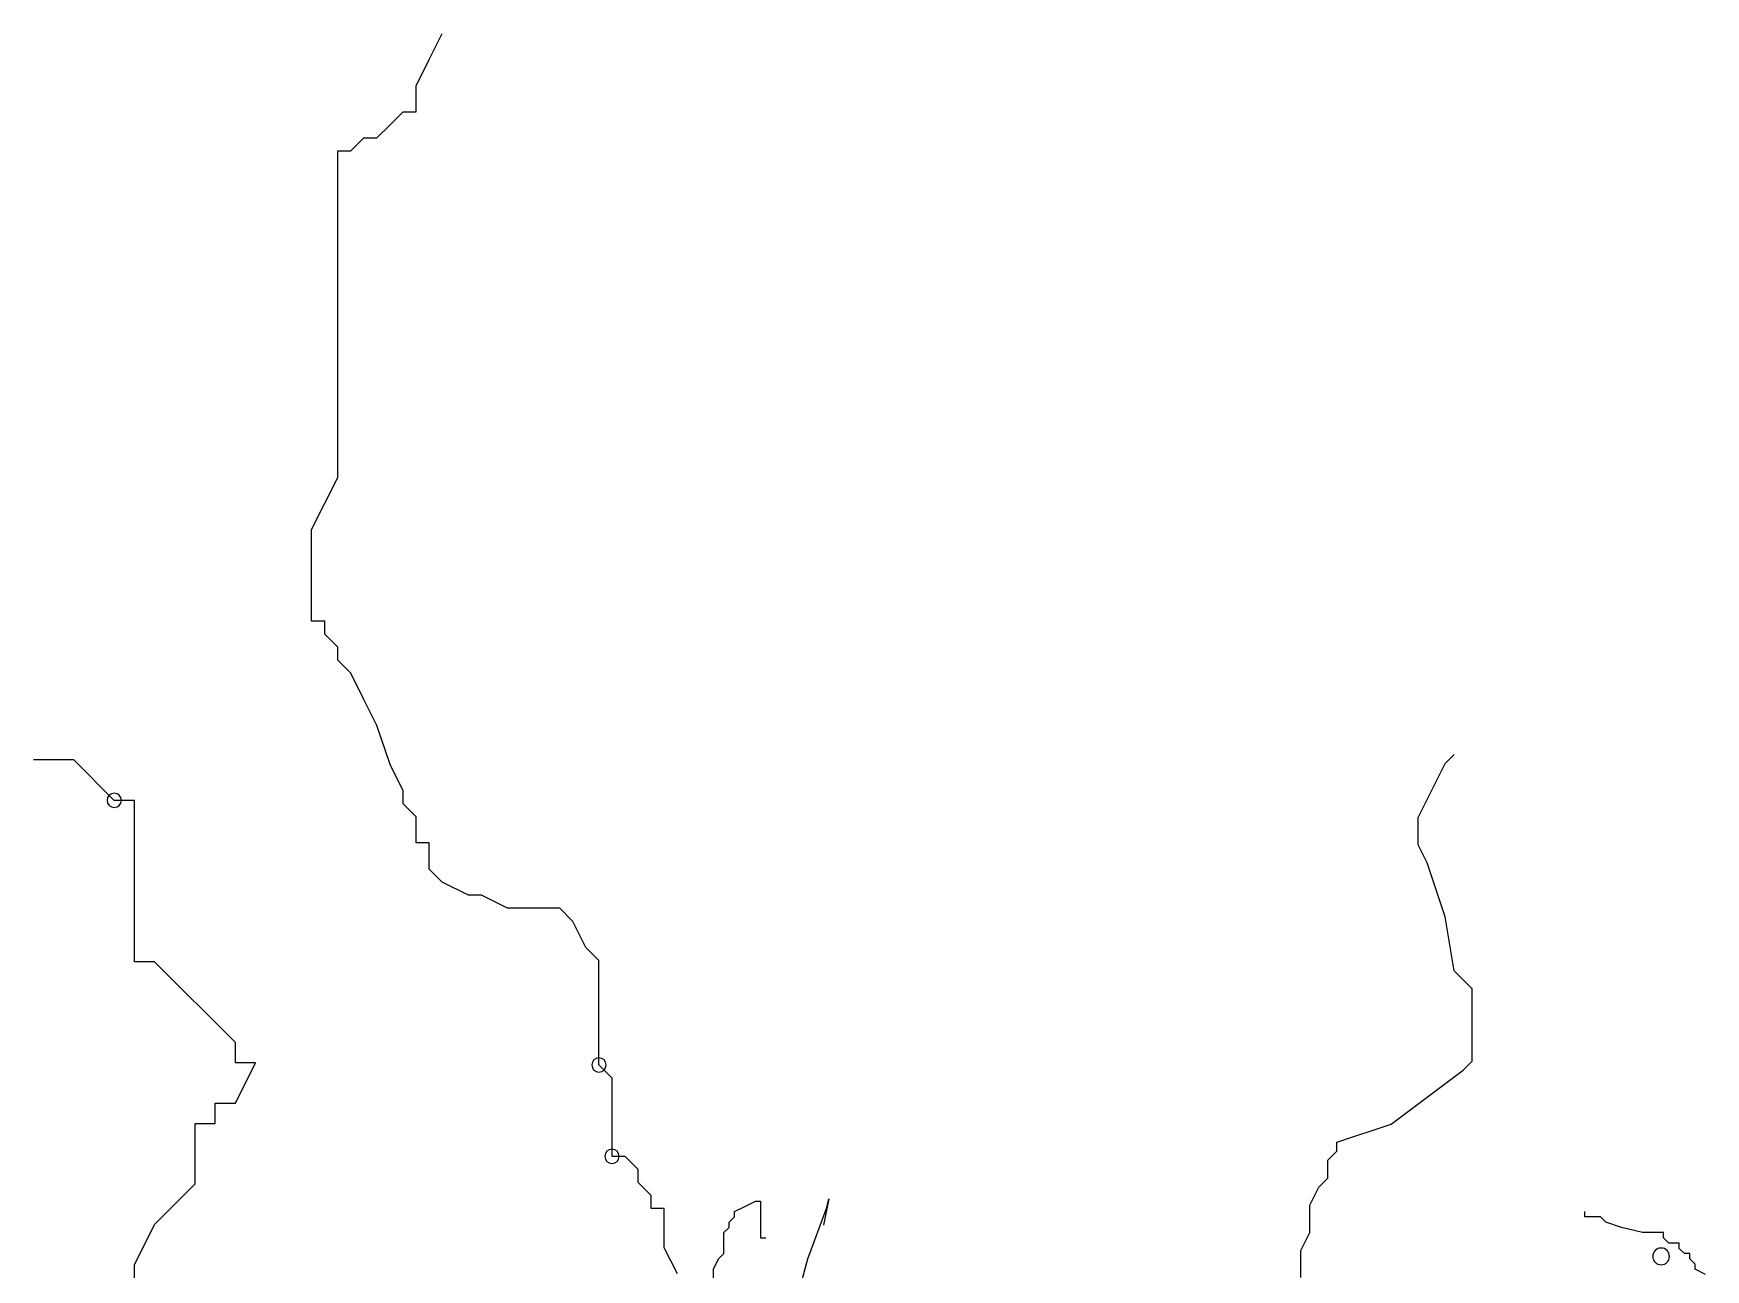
# Model space of a CAD drawing. Header units: millimetres. Extents: x 12377 to 30673, y 89761 to 101952.
# Drawn here: x 27084.4 to 27515.5, y 95475 to 95793.5 of the extents above; entities that cross this region are included whole.
import ezdxf

# ---------------------------------------------------------------- set-up
doc = ezdxf.new("R2010")
doc.units = ezdxf.units.MM

# ---------------------------------------------------------------- blocks, each defined once
blk = doc.blocks.new('A$C74BE30CA')
for p, q in [((466.98, 2482.43), (473.99, 2496.45)), ((459.96, 2468.41), (466.98, 2482.43)), ((459.96, 2454.4), (459.96, 2468.41)), ((445.93, 2447.39), (452.95, 2454.4)), ((452.95, 2454.4), (459.96, 2454.4)), ((438.92, 2440.38), (445.93, 2447.39)), ((424.89, 2433.37), (431.9, 2440.38)), ((431.9, 2440.38), (438.92, 2440.38)), ((417.87, 2433.37), (424.89, 2433.37)), ((417.87, 2258.13), (417.87, 2433.37)), ((403.84, 2230.1), (417.87, 2258.13)), ((403.84, 2181.03), (403.84, 2230.1)), ((410.86, 2181.03), (403.84, 2181.03)), ((410.86, 2174.02), (410.86, 2181.03)), ((417.87, 2167.01), (410.86, 2174.02)), ((417.87, 2160), (417.87, 2167.01)), ((424.89, 2152.99), (417.87, 2160)), ((431.9, 2138.97), (424.89, 2152.99)), ((438.92, 2124.95), (431.9, 2138.97)), ((445.93, 2103.93), (438.92, 2124.95)), ((276.1, 2106.45), (254.4, 2106.45)), ((297.8, 2084.77), (276.1, 2106.45)), ((452.95, 2089.91), (445.93, 2103.93)), ((1007.83, 2094.83), (1012.67, 2104.5)), ((1012.67, 2104.5), (1017.51, 2109.34)), ((1002.98, 2085.15), (1007.83, 2094.83)), ((308.64, 2084.77), (297.8, 2084.77)), ((308.64, 1998.06), (308.64, 2084.77)), ((452.95, 2082.9), (452.95, 2089.91)), ((998.14, 2075.47), (1002.98, 2085.15)), ((459.96, 2075.89), (452.95, 2082.9)), ((459.96, 2061.87), (459.96, 2075.89)), ((998.14, 2060.95), (998.14, 2075.47)), ((466.98, 2061.87), (459.96, 2061.87)), ((466.98, 2047.85), (466.98, 2061.87)), ((1002.98, 2051.27), (998.14, 2060.95)), ((473.99, 2040.84), (466.98, 2047.85)), ((1012.67, 2022.23), (1002.98, 2051.27)), ((488.02, 2033.83), (473.99, 2040.84)), ((495.04, 2033.83), (488.02, 2033.83)), ((509.07, 2026.82), (495.04, 2033.83)), ((537.13, 2026.82), (509.07, 2026.82)), ((544.14, 2019.81), (537.13, 2026.82)), ((1017.51, 1993.2), (1012.67, 2022.23)), ((551.16, 2005.79), (544.14, 2019.81)), ((558.17, 1998.79), (551.16, 2005.79)), ((319.49, 1998.06), (308.64, 1998.06)), ((362.89, 1954.7), (319.49, 1998.06)), ((558.17, 1942.71), (558.17, 1998.79)), ((1022.36, 1988.36), (1017.51, 1993.2)), ((1027.2, 1983.52), (1022.36, 1988.36)), ((1027.2, 1944.8), (1027.2, 1983.52)), ((362.89, 1943.86), (362.89, 1954.7)), ((373.73, 1943.86), (362.89, 1943.86)), ((362.89, 1922.18), (373.73, 1943.86)), ((565.19, 1935.7), (558.17, 1942.71)), ((983.61, 1910.93), (1022.36, 1939.96)), ((1022.36, 1939.96), (1027.2, 1944.8)), ((565.19, 1893.64), (565.19, 1935.7)), ((352.04, 1922.18), (362.89, 1922.18)), ((352.04, 1911.34), (352.04, 1922.18)), ((341.19, 1911.34), (352.04, 1911.34)), ((341.19, 1878.82), (341.19, 1911.34)), ((954.55, 1901.25), (983.61, 1910.93)), ((949.7, 1891.57), (954.55, 1896.41)), ((954.55, 1896.41), (954.55, 1901.25)), ((572.2, 1893.64), (565.19, 1893.64)), ((579.22, 1886.64), (572.2, 1893.64)), ((579.22, 1879.63), (579.22, 1886.64)), ((949.7, 1881.89), (949.7, 1891.57)), ((319.49, 1857.15), (341.19, 1878.82)), ((586.23, 1872.62), (579.22, 1879.63)), ((944.86, 1877.05), (949.7, 1881.89)), ((586.23, 1865.61), (586.23, 1872.62)), ((636.53, 1866.81), (642.17, 1869.63)), ((642.17, 1869.63), (644.99, 1869.63)), ((644.99, 1869.63), (644.99, 1849.91)), ((681.56, 1870.92), (678.78, 1856.66)), ((680.63, 1866.17), (681.56, 1870.92)), ((940.02, 1867.37), (944.86, 1877.05)), ((593.25, 1865.61), (586.23, 1865.61)), ((593.25, 1844.58), (593.25, 1865.61)), ((628.08, 1858.36), (630.9, 1861.17)), ((630.9, 1863.99), (636.53, 1866.81)), ((630.9, 1861.17), (630.9, 1863.99)), ((670.32, 1838.57), (680.63, 1866.17)), ((940.02, 1852.85), (940.02, 1867.37)), ((1087.67, 1861.17), (1087.67, 1863.99)), ((1096.13, 1861.17), (1087.67, 1861.17)), ((1098.95, 1858.36), (1096.13, 1861.17)), ((308.64, 1835.47), (319.49, 1857.15)), ((625.26, 1852.72), (628.08, 1855.54)), ((625.26, 1841.45), (625.26, 1852.72)), ((628.08, 1855.54), (628.08, 1858.36)), ((935.17, 1843.17), (940.02, 1852.85)), ((1107.41, 1855.54), (1098.95, 1858.36)), ((1118.68, 1852.72), (1107.41, 1855.54)), ((1129.96, 1852.72), (1118.68, 1852.72)), ((1129.96, 1849.91), (1129.96, 1852.72)), ((600.26, 1830.56), (593.25, 1844.58)), ((622.44, 1838.64), (625.26, 1841.45)), ((644.99, 1849.91), (647.81, 1849.91)), ((935.17, 1828.66), (935.17, 1843.17)), ((1132.78, 1847.09), (1129.96, 1849.91)), ((1138.42, 1847.09), (1132.78, 1847.09)), ((1138.42, 1844.27), (1138.42, 1847.09)), ((1141.24, 1841.45), (1138.42, 1844.27)), ((1144.06, 1841.45), (1141.24, 1841.45)), ((1144.06, 1838.64), (1144.06, 1841.45)), ((308.64, 1824.63), (308.64, 1835.47)), ((619.62, 1833), (622.44, 1838.64)), ((619.62, 1813.28), (619.62, 1833)), ((652.6, 1772.94), (670.32, 1838.57)), ((1146.88, 1835.82), (1144.06, 1838.64)), ((1146.88, 1833), (1146.88, 1835.82)), ((1152.52, 1830.18), (1146.88, 1833))]:
    blk.add_line(p, q)
for centre, radius, start, end in [((297.8, 2084.77), 3.84, 0, 180), ((297.8, 2084.77), 3.84, 180, 0), ((558.17, 1942.71), 3.84, 0, 180), ((558.17, 1942.71), 3.84, 180, 0), ((565.19, 1893.64), 3.84, 0, 180), ((565.19, 1893.64), 3.84, 180, 0), ((1128.64, 1839.95), 4.5, 0, 180), ((1128.64, 1839.95), 4.5, 180, 0)]:
    blk.add_arc(centre, radius, start, end)

msp = doc.modelspace()

# ---------------------------------------------------------------- block references
at = {"xscale": 0.48, "yscale": 0.48, "zscale": 0.48}
msp.add_blockref('A$C74BE30CA', (26962.27, 94595.21), dxfattribs=at)

doc.saveas('drawing.dxf')
